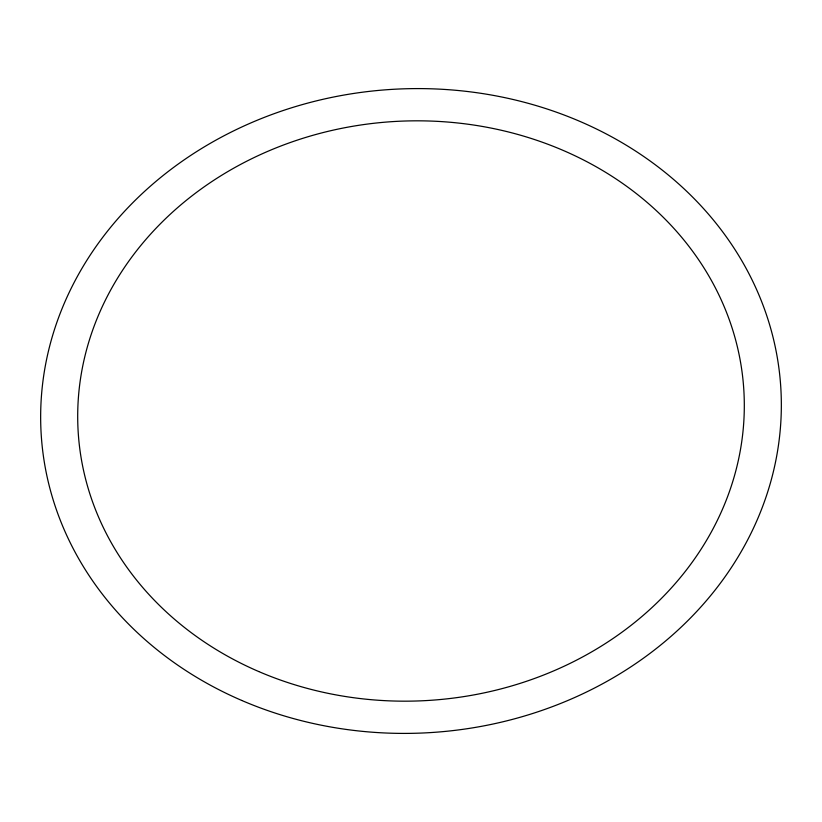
<?xml version="1.0" encoding="UTF-8"?>
<svg xmlns="http://www.w3.org/2000/svg" width="822" height="822" viewBox="0 0 822 822"><rect width="100%" height="100%" fill="white"/><g stroke="black" fill="none" stroke-linecap="round" stroke-linejoin="round"><path stroke-width="1.23" d="M241.75 700.457A370.547 322.183 -3.8 0 0 780.9 389.248A370.547 322.183 -3.8 0 0 210.35 143.295A370.547 322.183 -3.8 0 0 241.75 700.457M258.673 671.512A333.485 289.971 -3.8 0 0 743.91 391.426A333.485 289.971 -3.8 0 0 230.417 170.062A333.485 289.971 -3.8 0 0 258.673 671.512"/></g></svg>
